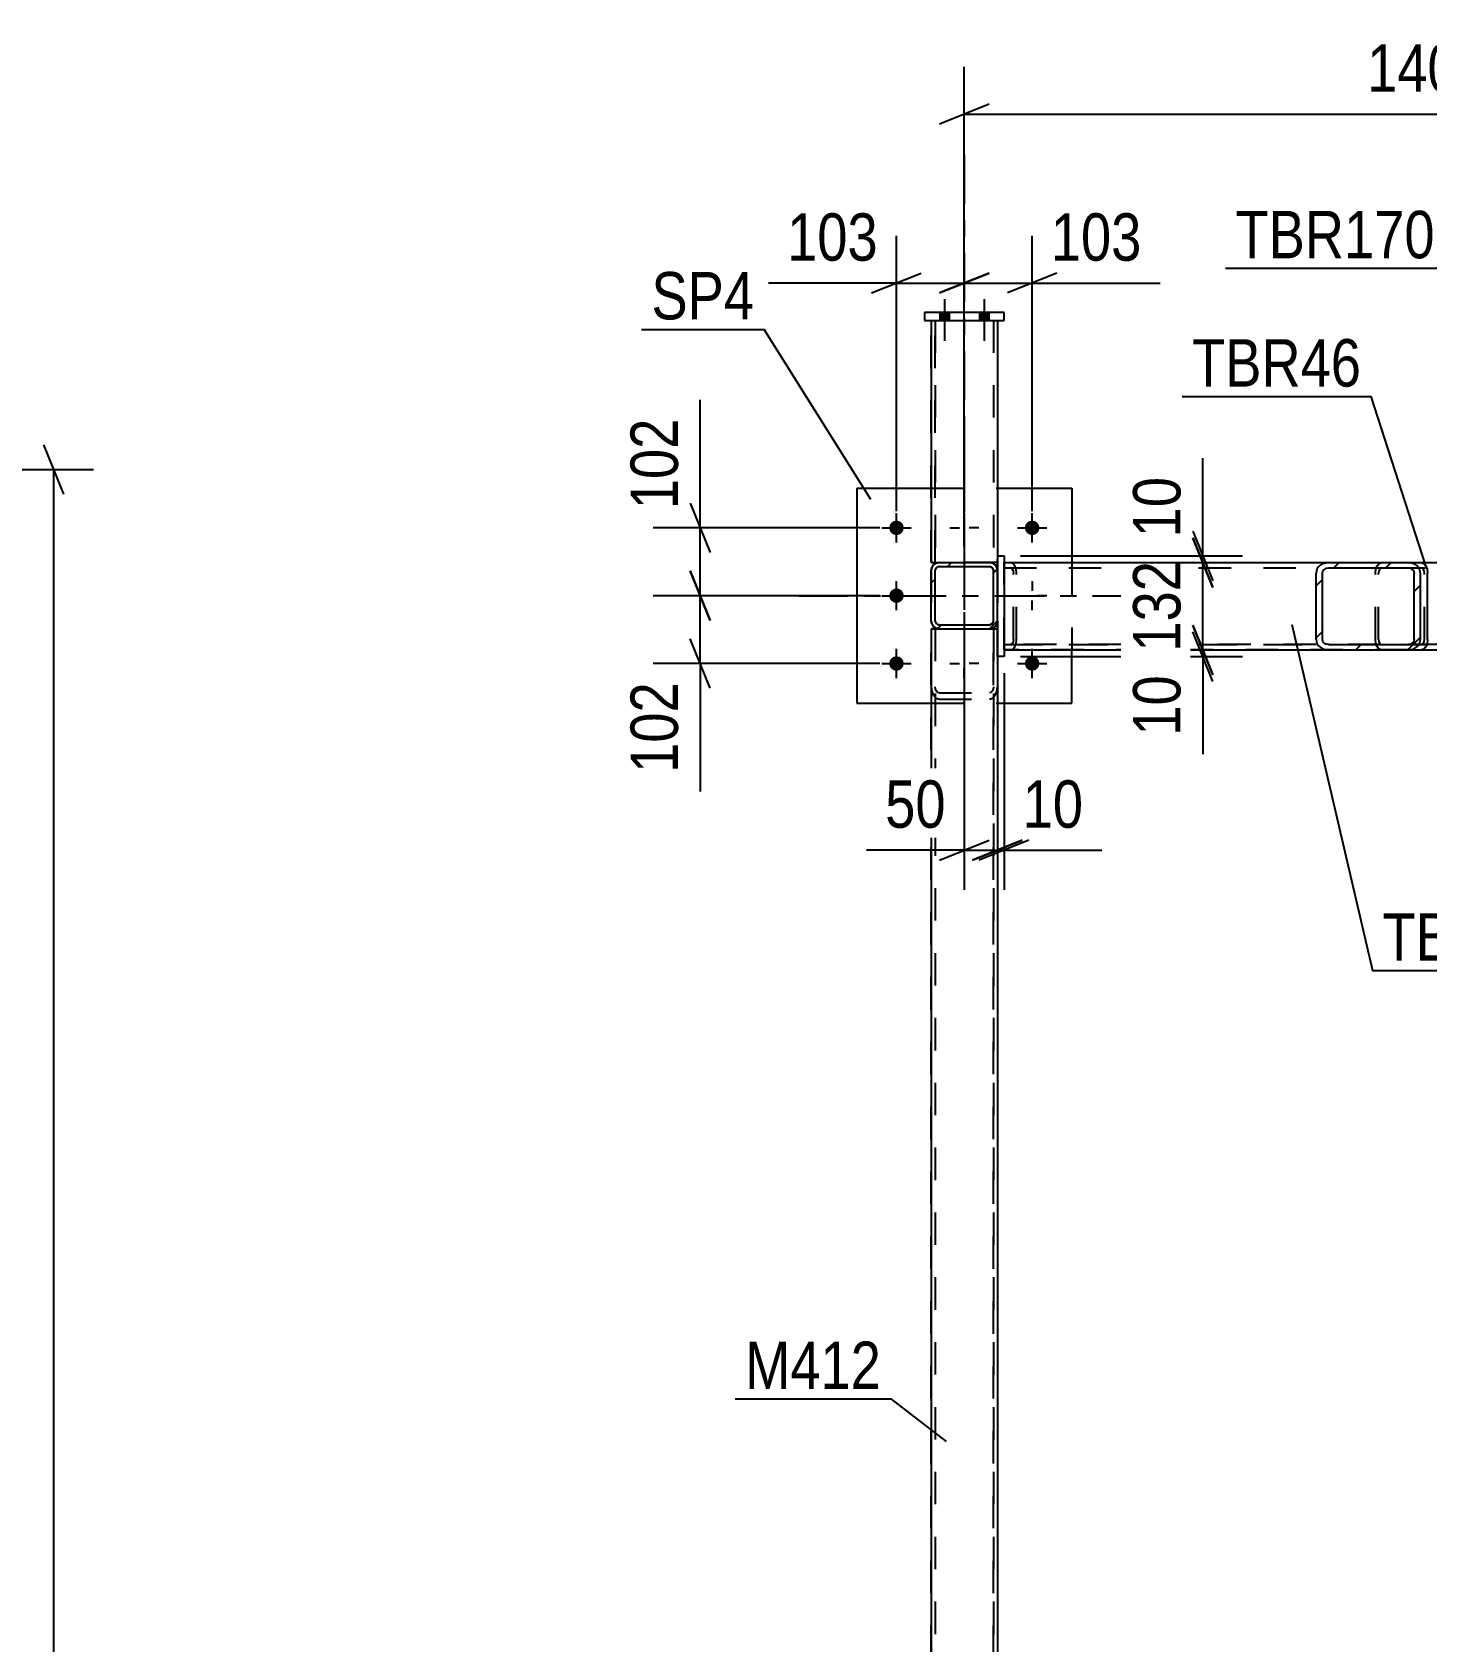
# Model space of a CAD drawing. Header units: millimetres. Extents: x -815 to 374, y -743 to 98.
# Drawn here: x -23.2 to 61.1, y -192.2 to -94.9 of the extents above; entities that cross this region are included whole.
import ezdxf

# ---------------------------------------------------------------- set-up
doc = ezdxf.new("R2010")
doc.units = ezdxf.units.MM
doc.linetypes.add('DXK_LINE_DOT2', pattern=[3.9198, 1.9599, -1.9599])
doc.linetypes.add('DXK_LINE_DOT3', pattern=[5.9187, 2.979, -0.9799, 0.9799, -0.9799])
doc.styles.add('Arial Narrow', font='ARIALN.TTF', dxfattribs={"height": 0.2})

# ---------------------------------------------------------------- blocks, each defined once
blk = doc.blocks.new('Part-232933173-10448 - 10105')
at = {"color": 7, "linetype": 'DXK_LINE_DOT2'}
for p, q in [((31.131, -251.956), (31.131, -130.956)), ((31.131, -130.956), (35.131, -130.956)), ((31.371, -130.956), (31.371, -251.956)), ((34.891, -251.956), (34.891, -130.956)), ((35.131, -130.956), (35.131, -251.956))]:
    blk.add_line(p, q, dxfattribs=at)
blk = doc.blocks.new('Part-232933173-10163 - 10105')
at = {"color": 2, "linetype": 'Continuous'}
for p, q in [((35.131, -126.557), (35.531, -126.557)), ((35.131, -126.959), (35.131, -127.436)), ((35.531, -126.557), (35.531, -126.557)), ((35.531, -126.557), (35.531, -132.637)), ((35.131, -130.476), (35.131, -132.637)), ((35.131, -132.637), (35.131, -132.637)), ((35.531, -132.637), (35.131, -132.637)), ((35.531, -132.637), (35.531, -132.637))]:
    blk.add_line(p, q, dxfattribs=at)
at = {"color": 7, "linetype": 'DXK_LINE_DOT2'}
for p, q in [((35.131, -126.557), (35.531, -126.557)), ((35.131, -126.557), (35.131, -126.959)), ((35.131, -127.436), (35.131, -130.476)), ((35.531, -132.637), (35.131, -132.637))]:
    blk.add_line(p, q, dxfattribs=at)
blk = doc.blocks.new('Part-232933173-10107 - 10105')
at = {"linetype": 'Continuous'}
h = blk.add_hatch(dxfattribs=at)
h.set_pattern_fill('', scale=0.7, style=0, pattern_type=0)
h.set_pattern_definition([(45, (34.6507, -130.9556), (-1.5715, 1.5715), [])])
h.paths.add_polyline_path([(31.611, -130.956), (34.651, -130.956), (34.834, -130.919), (34.99, -130.815), (35.094, -130.659), (35.131, -130.476), (35.131, -127.436), (35.094, -127.252), (34.99, -127.096), (34.834, -126.992), (34.651, -126.956), (31.611, -126.956), (31.427, -126.992), (31.271, -127.096), (31.167, -127.252), (31.131, -127.436), (31.131, -130.476), (31.167, -130.659), (31.271, -130.815), (31.427, -130.919)])
h.paths.add_polyline_path([(31.389, -130.567), (31.371, -130.476), (31.371, -127.436), (31.389, -127.344), (31.441, -127.266), (31.519, -127.214), (31.611, -127.196), (34.651, -127.196), (34.743, -127.214), (34.82, -127.266), (34.872, -127.344), (34.891, -127.436), (34.891, -130.476), (34.872, -130.567), (34.82, -130.645), (34.743, -130.697), (34.651, -130.716), (31.611, -130.716), (31.519, -130.697), (31.441, -130.645)])
at = {"color": 7, "linetype": 'DXK_LINE_DOT3'}
for p, q in [((33.131, -118.956), (33.131, -138.956)), ((23.131, -128.956), (43.131, -128.956))]:
    blk.add_line(p, q, dxfattribs=at)
at = {"color": 7, "linetype": 'DXK_LINE_DOT2'}
for p, q in [((31.131, -127.436), (31.167, -127.252)), ((31.131, -127.436), (31.131, -130.476)), ((31.131, -127.436), (31.131, -127.436)), ((31.389, -127.344), (31.371, -127.436)), ((31.371, -130.476), (31.371, -127.436)), ((31.441, -127.266), (31.389, -127.344)), ((31.427, -126.992), (31.611, -126.956)), ((31.519, -127.214), (31.441, -127.266)), ((31.611, -127.196), (31.519, -127.214)), ((31.611, -126.956), (34.651, -126.956)), ((31.611, -127.196), (34.651, -127.196)), ((34.651, -126.956), (34.834, -126.992)), ((34.743, -127.214), (34.651, -127.196)), ((34.82, -127.266), (34.743, -127.214)), ((34.872, -127.344), (34.82, -127.266)), ((34.891, -127.436), (34.872, -127.344)), ((34.891, -130.476), (34.891, -127.436)), ((35.094, -127.252), (35.131, -127.436)), ((35.131, -130.476), (35.131, -127.436)), ((31.167, -130.659), (31.131, -130.476)), ((31.371, -130.476), (31.389, -130.567)), ((31.389, -130.567), (31.441, -130.645)), ((31.611, -130.956), (31.427, -130.919)), ((31.441, -130.645), (31.519, -130.697)), ((31.519, -130.697), (31.611, -130.716)), ((31.611, -130.716), (34.651, -130.716)), ((31.611, -130.956), (34.651, -130.956)), ((34.651, -130.716), (34.743, -130.697)), ((34.834, -130.919), (34.651, -130.956)), ((34.743, -130.697), (34.82, -130.645)), ((34.82, -130.645), (34.872, -130.567)), ((34.872, -130.567), (34.891, -130.476)), ((35.131, -130.476), (35.094, -130.659))]:
    blk.add_line(p, q, dxfattribs=at)
at = {"color": 2, "linetype": 'Continuous'}
for p, q in [((31.167, -127.252), (31.131, -127.436)), ((31.131, -127.436), (31.131, -127.436)), ((31.131, -130.476), (31.131, -127.436)), ((31.371, -127.436), (31.389, -127.344)), ((31.371, -127.436), (31.371, -127.436)), ((31.371, -130.476), (31.371, -127.436)), ((31.389, -127.344), (31.441, -127.266)), ((31.611, -126.956), (31.427, -126.992)), ((31.441, -127.266), (31.519, -127.214)), ((31.519, -127.214), (31.611, -127.196)), ((31.611, -126.956), (31.611, -126.956)), ((31.611, -126.956), (34.651, -126.956)), ((31.611, -127.196), (31.611, -127.196)), ((31.611, -127.196), (34.651, -127.196)), ((34.651, -126.956), (34.651, -126.956)), ((34.834, -126.992), (34.651, -126.956)), ((34.651, -127.196), (34.651, -127.196)), ((34.651, -127.196), (34.743, -127.214)), ((34.743, -127.214), (34.82, -127.266)), ((34.82, -127.266), (34.872, -127.344)), ((34.872, -127.344), (34.891, -127.436)), ((34.891, -127.436), (34.891, -127.436)), ((34.891, -130.476), (34.891, -127.436)), ((35.131, -127.436), (35.094, -127.252)), ((35.131, -127.436), (35.131, -127.436)), ((35.131, -130.476), (35.131, -127.436)), ((31.131, -130.476), (31.131, -130.476)), ((31.131, -130.476), (31.167, -130.659)), ((31.371, -130.476), (31.371, -130.476)), ((31.389, -130.567), (31.371, -130.476)), ((31.441, -130.645), (31.389, -130.567)), ((31.427, -130.919), (31.611, -130.956)), ((31.519, -130.697), (31.441, -130.645)), ((31.611, -130.716), (31.519, -130.697)), ((31.611, -130.716), (31.611, -130.716)), ((31.611, -130.716), (34.651, -130.716)), ((31.611, -130.956), (31.611, -130.956)), ((31.611, -130.956), (34.651, -130.956)), ((34.743, -130.697), (34.651, -130.716)), ((34.651, -130.716), (34.651, -130.716)), ((34.651, -130.956), (34.834, -130.919)), ((34.651, -130.956), (34.651, -130.956)), ((34.82, -130.645), (34.743, -130.697)), ((34.872, -130.567), (34.82, -130.645)), ((34.891, -130.476), (34.872, -130.567)), ((34.891, -130.476), (34.891, -130.476)), ((35.094, -130.659), (35.131, -130.476)), ((35.131, -130.476), (35.131, -130.476))]:
    blk.add_line(p, q, dxfattribs=at)
at = {"color": 7, "linetype": 'DXK_LINE_DOT2'}
for centre, start, end in [((31.611, -127.436), 112.5, 157.5), ((34.651, -127.436), 22.5, 67.5), ((31.611, -130.476), 202.5, 247.5), ((34.651, -130.476), 292.5, 337.5)]:
    blk.add_arc(centre, 0.48, start, end, dxfattribs=at)
at = {"color": 2, "linetype": 'Continuous'}
for centre, start, end in [((31.611, -127.436), 112.5, 157.5), ((34.651, -127.436), 22.5, 67.5), ((31.611, -130.476), 202.5, 247.5), ((34.651, -130.476), 292.5, 337.5)]:
    blk.add_arc(centre, 0.48, start, end, dxfattribs=at)
blk = doc.blocks.new('Part-232933173-10164 - 10105')
at = {"color": 7, "linetype": 'DXK_LINE_DOT2'}
for p, q in [((35.131, -126.557), (35.531, -126.557)), ((35.131, -132.637), (35.131, -126.557)), ((35.131, -126.557), (35.531, -126.557)), ((35.531, -126.557), (35.531, -132.637)), ((35.531, -132.637), (35.131, -132.637)), ((35.531, -132.637), (35.131, -132.637))]:
    blk.add_line(p, q, dxfattribs=at)
blk = doc.blocks.new('Bolt-232933173-10185 - 10105')
at = {"linetype": 'Continuous'}
for points in [[(29.031, -124.416, -1), (29.031, -125.296, -1)], [(37.231, -124.416, -1), (37.231, -125.296, -1)], [(29.031, -128.516, -1), (29.031, -129.396, -1)], [(29.031, -132.616, -1), (29.031, -133.496, -1)], [(37.231, -132.616, -1), (37.231, -133.496, -1)]]:
    blk.add_hatch(color=1, dxfattribs=at).paths.add_polyline_path(points)
at = {"color": 1, "linetype": 'Continuous'}
for p, q in [((29.031, -125.736), (29.031, -123.976)), ((33.131, -123.976), (33.131, -124.562)), ((37.231, -125.736), (37.231, -123.976)), ((28.151, -124.856), (29.911, -124.856)), ((32.251, -124.856), (32.837, -124.856)), ((33.131, -125.736), (33.131, -125.149)), ((34.011, -124.856), (33.425, -124.856)), ((36.351, -124.856), (38.111, -124.856)), ((29.031, -129.836), (29.031, -128.076)), ((37.231, -128.076), (37.231, -128.662)), ((28.151, -128.956), (29.911, -128.956)), ((36.351, -128.956), (36.937, -128.956)), ((37.231, -129.836), (37.231, -129.249)), ((38.111, -128.956), (37.525, -128.956)), ((29.031, -133.936), (29.031, -132.176)), ((33.131, -132.176), (33.131, -132.762)), ((37.231, -133.936), (37.231, -132.176)), ((28.151, -133.056), (29.911, -133.056)), ((32.251, -133.056), (32.837, -133.056)), ((34.011, -133.056), (33.425, -133.056)), ((36.351, -133.056), (38.111, -133.056)), ((33.131, -133.936), (33.131, -133.349))]:
    blk.add_line(p, q, dxfattribs=at)
blk = doc.blocks.new('Part-232933173-10442 - 10105')
at = {"color": 7, "linetype": 'DXK_LINE_DOT2'}
for p, q in [((31.131, -130.956), (35.131, -130.956)), ((31.131, -130.956), (31.131, -236.375)), ((31.371, -130.956), (31.371, -251.956)), ((34.891, -130.956), (34.891, -251.956)), ((35.131, -130.956), (35.131, -236.375)), ((31.131, -134.462), (31.167, -134.746)), ((31.167, -134.746), (31.271, -134.988)), ((31.271, -134.988), (31.427, -135.149)), ((31.389, -134.604), (31.371, -134.462)), ((31.441, -134.725), (31.389, -134.604)), ((31.427, -135.149), (31.611, -135.206)), ((31.519, -134.805), (31.441, -134.725)), ((31.611, -134.834), (31.519, -134.805)), ((31.611, -134.834), (34.651, -134.834)), ((31.611, -135.206), (34.651, -135.206)), ((34.743, -134.805), (34.651, -134.834)), ((34.651, -135.206), (34.834, -135.149)), ((34.82, -134.725), (34.743, -134.805)), ((34.872, -134.604), (34.82, -134.725)), ((34.834, -135.149), (34.99, -134.988)), ((34.891, -134.462), (34.872, -134.604)), ((34.99, -134.988), (35.094, -134.746)), ((35.094, -134.746), (35.131, -134.462))]:
    blk.add_line(p, q, dxfattribs=at)
blk = doc.blocks.new('Part-232933173-46962 - 10105')
at = {"color": 7, "linetype": 'DXK_LINE_DOT3'}
blk.add_line((33.131, -102.316), (33.131, -136.959), dxfattribs=at)
at = {"color": 7, "linetype": 'DXK_LINE_DOT2'}
for p, q in [((31.131, -112.316), (35.131, -112.316)), ((31.131, -126.959), (31.131, -112.316)), ((31.371, -126.959), (31.371, -112.316)), ((34.891, -112.316), (34.891, -126.959)), ((35.131, -112.316), (35.131, -126.959)), ((35.131, -126.959), (31.131, -126.959))]:
    blk.add_line(p, q, dxfattribs=at)
blk = doc.blocks.new('Part-232933173-10430 - 10105')
at = {"color": 2, "linetype": 'Continuous'}
for p, q in [((26.631, -122.456), (26.631, -135.456)), ((26.631, -122.456), (31.131, -122.456)), ((35.131, -122.456), (39.631, -122.456)), ((39.631, -122.456), (39.631, -126.956)), ((39.631, -135.456), (39.631, -132.236)), ((26.631, -135.456), (31.131, -135.456)), ((35.131, -135.456), (39.631, -135.456))]:
    blk.add_line(p, q, dxfattribs=at)
at = {"color": 7, "linetype": 'DXK_LINE_DOT2'}
for p, q in [((31.131, -122.456), (35.131, -122.456)), ((39.631, -126.956), (39.631, -132.236)), ((31.131, -135.456), (35.131, -135.456))]:
    blk.add_line(p, q, dxfattribs=at)
blk = doc.blocks.new('Part-232933173-10453 - 10105')
at = {"color": 2, "linetype": 'Continuous'}
for p, q in [((31.131, -130.956), (31.131, -227.487)), ((31.131, -130.956), (31.167, -130.956)), ((31.611, -130.956), (31.167, -130.956)), ((34.651, -130.956), (35.131, -130.956)), ((35.131, -132.637), (35.131, -227.487))]:
    blk.add_line(p, q, dxfattribs=at)
at = {"color": 7, "linetype": 'DXK_LINE_DOT2'}
for p, q in [((31.371, -130.956), (31.371, -236.375)), ((31.371, -130.956), (31.389, -130.956)), ((31.611, -130.956), (34.651, -130.956)), ((34.891, -130.956), (34.891, -236.375)), ((35.131, -130.956), (35.131, -132.637))]:
    blk.add_line(p, q, dxfattribs=at)
blk = doc.blocks.new('Part-232933173-10499 - 10105')
at = {"color": 7, "linetype": 'DXK_LINE_DOT2'}
for p, q in [((35.531, -126.956), (59.938, -126.956)), ((35.531, -126.956), (35.531, -126.956)), ((35.531, -126.956), (35.531, -132.236)), ((35.531, -126.956), (58.353, -126.956)), ((35.531, -127.276), (58.353, -127.276)), ((35.531, -127.276), (59.938, -127.276)), ((36.054, -127.005), (35.907, -126.956)), ((35.907, -127.276), (35.98, -127.3)), ((35.98, -127.3), (36.042, -127.37)), ((36.042, -127.37), (36.084, -127.474)), ((36.178, -127.144), (36.054, -127.005)), ((36.261, -127.351), (36.178, -127.144)), ((36.29, -127.596), (36.261, -127.351)), ((57.97, -127.596), (57.999, -127.351)), ((57.999, -127.351), (58.082, -127.144)), ((58.082, -127.144), (58.206, -127.005)), ((58.218, -127.37), (58.176, -127.474)), ((58.206, -127.005), (58.353, -126.956)), ((58.28, -127.301), (58.218, -127.37)), ((58.353, -127.276), (58.28, -127.301)), ((58.353, -126.956), (60.747, -126.956)), ((58.353, -127.276), (60.747, -127.276)), ((60.82, -127.301), (60.747, -127.276)), ((60.882, -127.37), (60.82, -127.301)), ((60.924, -127.474), (60.882, -127.37)), ((36.084, -127.474), (36.099, -127.596)), ((36.099, -131.596), (36.099, -127.596)), ((36.29, -131.596), (36.29, -127.596)), ((57.97, -131.596), (57.97, -127.596)), ((58.176, -127.474), (58.161, -127.596)), ((58.161, -131.596), (58.161, -127.596)), ((60.938, -127.596), (60.924, -127.474)), ((60.938, -131.596), (60.938, -127.596)), ((35.531, -131.916), (58.353, -131.916)), ((35.531, -131.916), (35.907, -131.916)), ((35.531, -132.236), (58.353, -132.236)), ((35.531, -132.236), (59.939, -132.236)), ((35.98, -131.892), (35.907, -131.916)), ((35.907, -131.916), (60.586, -131.916)), ((35.907, -132.236), (36.054, -132.187)), ((36.042, -131.822), (35.98, -131.892)), ((36.084, -131.719), (36.042, -131.822)), ((36.054, -132.187), (36.178, -132.049)), ((36.099, -131.596), (36.084, -131.719)), ((36.178, -132.049), (36.261, -131.841)), ((36.261, -131.841), (36.29, -131.596)), ((57.999, -131.841), (57.97, -131.596)), ((58.082, -132.049), (57.999, -131.841)), ((58.206, -132.187), (58.082, -132.049)), ((58.161, -131.596), (58.176, -131.719)), ((58.176, -131.719), (58.218, -131.822)), ((58.353, -132.236), (58.206, -132.187)), ((58.218, -131.822), (58.28, -131.892)), ((58.28, -131.892), (58.353, -131.916)), ((58.353, -131.916), (60.747, -131.916)), ((58.353, -132.236), (60.747, -132.236)), ((60.747, -131.916), (60.82, -131.892)), ((60.82, -131.892), (60.882, -131.822)), ((60.882, -131.822), (60.924, -131.719)), ((60.924, -131.719), (60.938, -131.596))]:
    blk.add_line(p, q, dxfattribs=at)
at = {"color": 2, "linetype": 'Continuous'}
for p, q in [((59.938, -126.956), (60.747, -126.956)), ((60.747, -126.956), (60.893, -127.005)), ((60.893, -127.005), (61.018, -127.144)), ((61.018, -127.144), (61.101, -127.351)), ((61.101, -127.351), (61.13, -127.596)), ((61.13, -131.596), (61.13, -127.596)), ((59.939, -132.236), (60.747, -132.236)), ((60.893, -132.187), (60.747, -132.236)), ((61.018, -132.049), (60.893, -132.187)), ((61.101, -131.841), (61.018, -132.049)), ((61.13, -131.596), (61.101, -131.841))]:
    blk.add_line(p, q, dxfattribs=at)
blk = doc.blocks.new('Part-232933173-10504 - 10105')
at = {"color": 7, "linetype": 'DXK_LINE_DOT2'}
for p, q in [((35.531, -126.956), (60.747, -126.956)), ((35.531, -126.956), (35.531, -132.236)), ((35.531, -126.956), (85.73, -126.956)), ((35.531, -127.276), (85.73, -127.276)), ((35.531, -127.276), (85.73, -127.276)), ((62.322, -126.956), (85.73, -126.956)), ((85.73, -126.956), (85.73, -132.236)), ((35.531, -131.916), (85.73, -131.916)), ((85.73, -131.916), (35.531, -131.916)), ((35.531, -132.236), (60.747, -132.236)), ((35.531, -132.236), (85.73, -132.236)), ((62.321, -132.236), (85.73, -132.236))]:
    blk.add_line(p, q, dxfattribs=at)
at = {"color": 2, "linetype": 'Continuous'}
for p, q in [((60.747, -126.956), (62.322, -126.956)), ((60.747, -132.236), (62.321, -132.236))]:
    blk.add_line(p, q, dxfattribs=at)
blk = doc.blocks.new('Part-232933173-10506 - 10105')
at = {"linetype": 'Continuous'}
h = blk.add_hatch(dxfattribs=at)
h.set_pattern_fill('', scale=0.7, style=0, pattern_type=0)
h.set_pattern_definition([(45, (59.9383, -132.2362), (-1.57154, 1.57154), [])])
h.paths.add_polyline_path([(55.151, -132.236), (59.938, -132.236), (60.231, -132.187), (60.48, -132.049), (60.646, -131.841), (60.704, -131.596), (60.704, -127.596), (60.646, -127.351), (60.48, -127.144), (60.231, -127.005), (59.938, -126.956), (55.151, -126.956), (54.857, -127.005), (54.609, -127.144), (54.443, -127.351), (54.385, -127.596), (54.385, -131.596), (54.443, -131.841), (54.609, -132.049), (54.857, -132.187)])
h.paths.add_polyline_path([(54.797, -131.719), (54.768, -131.596), (54.768, -127.596), (54.797, -127.474), (54.88, -127.37), (55.004, -127.301), (55.151, -127.276), (59.938, -127.276), (60.085, -127.301), (60.209, -127.37), (60.292, -127.474), (60.321, -127.596), (60.321, -131.596), (60.292, -131.719), (60.209, -131.822), (60.085, -131.892), (59.938, -131.916), (55.151, -131.916), (55.004, -131.892), (54.88, -131.822)])
at = {"color": 2, "linetype": 'Continuous'}
for p, q in [((35.531, -126.956), (55.151, -126.956)), ((54.443, -127.351), (54.385, -127.596)), ((55.151, -126.956), (54.857, -127.005)), ((55.004, -127.301), (55.151, -127.276)), ((55.151, -126.956), (59.938, -126.956)), ((55.151, -127.276), (59.938, -127.276)), ((60.231, -127.005), (59.938, -126.956)), ((59.938, -127.276), (60.085, -127.301)), ((60.704, -127.596), (60.646, -127.351)), ((54.385, -131.596), (54.385, -127.596)), ((54.768, -127.596), (54.797, -127.474)), ((54.768, -131.596), (54.768, -127.596)), ((60.292, -127.474), (60.321, -127.596)), ((60.321, -131.596), (60.321, -127.596)), ((60.704, -131.596), (60.704, -127.596)), ((35.531, -132.236), (55.151, -132.236)), ((54.385, -131.596), (54.443, -131.841)), ((54.797, -131.719), (54.768, -131.596)), ((54.857, -132.187), (55.151, -132.236)), ((55.151, -131.916), (55.004, -131.892)), ((55.151, -131.916), (59.938, -131.916)), ((55.151, -132.236), (59.938, -132.236)), ((60.085, -131.892), (59.938, -131.916)), ((59.938, -132.236), (60.231, -132.187)), ((60.321, -131.596), (60.292, -131.719)), ((60.646, -131.841), (60.704, -131.596))]:
    blk.add_line(p, q, dxfattribs=at)
at = {"color": 7, "linetype": 'DXK_LINE_DOT2'}
for p, q in [((35.531, -126.956), (59.938, -126.956)), ((35.531, -132.236), (35.531, -126.956)), ((35.531, -127.276), (55.151, -127.276)), ((35.531, -127.276), (59.938, -127.276)), ((35.531, -131.916), (59.938, -131.916)), ((35.531, -131.916), (55.151, -131.916)), ((59.938, -132.236), (35.531, -132.236))]:
    blk.add_line(p, q, dxfattribs=at)
at = {"color": 2, "linetype": 'Continuous'}
for centre, radius, start, end in [((55.075, -127.687), 0.716, 107.70121, 152.05372), ((55.113, -127.641), 0.358, 107.70121, 152.05372), ((59.976, -127.641), 0.358, 27.94628, 72.29884), ((60.014, -127.687), 0.716, 27.94628, 72.29884), ((55.075, -131.506), 0.716, 207.94628, 252.29884), ((55.113, -131.551), 0.358, 207.94628, 252.29884), ((59.976, -131.551), 0.358, 287.70121, 332.05372), ((60.014, -131.506), 0.716, 287.70121, 332.05372)]:
    blk.add_arc(centre, radius, start, end, dxfattribs=at)
blk = doc.blocks.new('Part-232933173-46948 - 10105')
at = {"color": 7, "linetype": 'DXK_LINE_DOT3'}
blk.add_line((33.131, -102.316), (33.131, -136.959), dxfattribs=at)
at = {"color": 2, "linetype": 'Continuous'}
for p, q in [((31.131, -112.316), (31.131, -126.959)), ((35.131, -112.316), (35.131, -126.959)), ((31.131, -126.959), (31.596, -126.959)), ((35.094, -126.959), (34.666, -126.959)), ((35.094, -126.959), (35.131, -126.959))]:
    blk.add_line(p, q, dxfattribs=at)
at = {"color": 7, "linetype": 'DXK_LINE_DOT2'}
for p, q in [((31.131, -112.316), (35.131, -112.316)), ((31.371, -112.316), (31.371, -126.959)), ((34.891, -112.316), (34.891, -126.959)), ((31.596, -126.959), (34.666, -126.959)), ((34.651, -126.959), (34.666, -126.959)), ((35.131, -126.959), (35.094, -126.959))]:
    blk.add_line(p, q, dxfattribs=at)
blk = doc.blocks.new('Part-232933173-46949 - 10105')
at = {"color": 2, "linetype": 'Continuous'}
for p, q in [((35.531, -111.836), (30.731, -111.836)), ((30.731, -111.836), (30.731, -112.316)), ((35.531, -112.316), (35.531, -111.836)), ((30.731, -112.316), (35.531, -112.316))]:
    blk.add_line(p, q, dxfattribs=at)
blk = doc.blocks.new('Part-232933173-46951 - 10105')
at = {"color": 7, "linetype": 'DXK_LINE_DOT3'}
blk.add_line((33.131, -102.316), (33.131, -136.959), dxfattribs=at)
at = {"color": 7, "linetype": 'DXK_LINE_DOT2'}
for p, q in [((31.131, -112.316), (35.131, -112.316)), ((31.131, -126.959), (31.131, -112.316)), ((31.371, -126.959), (31.371, -112.316)), ((34.891, -112.316), (34.891, -126.959)), ((35.131, -112.316), (35.131, -126.959)), ((35.131, -126.959), (31.131, -126.959))]:
    blk.add_line(p, q, dxfattribs=at)
blk = doc.blocks.new('Part-232933173-46952 - 10105')
at = {"color": 7, "linetype": 'DXK_LINE_DOT2'}
for p, q in [((35.531, -111.836), (30.731, -111.836)), ((30.731, -111.836), (30.731, -112.316)), ((35.531, -112.316), (35.531, -111.836)), ((30.731, -112.316), (35.531, -112.316))]:
    blk.add_line(p, q, dxfattribs=at)
blk = doc.blocks.new('Part-232933173-46954 - 10105')
at = {"color": 7, "linetype": 'DXK_LINE_DOT3'}
blk.add_line((33.131, -102.316), (33.131, -136.959), dxfattribs=at)
at = {"color": 7, "linetype": 'DXK_LINE_DOT2'}
for p, q in [((31.131, -112.316), (35.131, -112.316)), ((31.131, -126.959), (31.131, -112.316)), ((31.371, -126.959), (31.371, -112.316)), ((34.891, -112.316), (34.891, -126.959)), ((35.131, -112.316), (35.131, -126.959)), ((35.131, -126.959), (31.131, -126.959))]:
    blk.add_line(p, q, dxfattribs=at)
blk = doc.blocks.new('Part-232933173-46955 - 10105')
at = {"color": 7, "linetype": 'DXK_LINE_DOT2'}
for p, q in [((35.531, -111.836), (30.731, -111.836)), ((30.731, -111.836), (30.731, -112.316)), ((35.531, -112.316), (35.531, -111.836)), ((30.731, -112.316), (35.531, -112.316))]:
    blk.add_line(p, q, dxfattribs=at)
blk = doc.blocks.new('Part-232933173-46958 - 10105')
at = {"color": 7, "linetype": 'DXK_LINE_DOT3'}
blk.add_line((33.131, -102.316), (33.131, -136.959), dxfattribs=at)
at = {"color": 7, "linetype": 'DXK_LINE_DOT2'}
for p, q in [((31.131, -112.316), (35.131, -112.316)), ((31.131, -126.959), (31.131, -112.316)), ((31.371, -126.959), (31.371, -112.316)), ((34.891, -112.316), (34.891, -126.959)), ((35.131, -112.316), (35.131, -126.959)), ((35.131, -126.959), (31.131, -126.959))]:
    blk.add_line(p, q, dxfattribs=at)
blk = doc.blocks.new('Part-232933173-46959 - 10105')
at = {"color": 7, "linetype": 'DXK_LINE_DOT2'}
for p, q in [((35.531, -111.836), (30.731, -111.836)), ((30.731, -111.836), (30.731, -112.316)), ((35.531, -112.316), (35.531, -111.836)), ((30.731, -112.316), (35.531, -112.316))]:
    blk.add_line(p, q, dxfattribs=at)
blk = doc.blocks.new('Part-232933173-46963 - 10105')
at = {"color": 7, "linetype": 'DXK_LINE_DOT2'}
for p, q in [((35.531, -111.836), (30.731, -111.836)), ((30.731, -111.836), (30.731, -112.316)), ((35.531, -112.316), (35.531, -111.836)), ((30.731, -112.316), (35.531, -112.316))]:
    blk.add_line(p, q, dxfattribs=at)
blk = doc.blocks.new('Bolt-232933173-47018 - 10105')
at = {"linetype": 'Continuous'}
for points in [[(31.651, -112.316), (32.211, -112.316), (32.211, -111.836), (31.651, -111.836)], [(31.651, -112.316), (32.211, -112.316), (32.211, -111.836), (31.651, -111.836)], [(34.051, -112.316), (34.611, -112.316), (34.611, -111.836), (34.051, -111.836)], [(34.051, -112.316), (34.611, -112.316), (34.611, -111.836), (34.051, -111.836)]]:
    blk.add_hatch(color=1, dxfattribs=at).paths.add_polyline_path(points)
at = {"color": 1, "linetype": 'Continuous'}
for p, q in [((31.651, -111.836), (31.651, -112.316)), ((31.651, -111.836), (31.651, -112.316)), ((31.931, -111.036), (31.931, -113.556)), ((31.931, -111.036), (31.931, -113.556)), ((32.211, -111.836), (32.211, -112.316)), ((32.211, -111.836), (32.211, -112.316)), ((34.051, -111.836), (34.051, -112.316)), ((34.051, -111.836), (34.051, -112.316)), ((34.331, -111.036), (34.331, -113.556)), ((34.331, -111.036), (34.331, -113.556)), ((34.611, -111.836), (34.611, -112.316)), ((34.611, -111.836), (34.611, -112.316))]:
    blk.add_line(p, q, dxfattribs=at)
blk = doc.blocks.new('Bolt-232933173-47019 - 10105')
at = {"linetype": 'Continuous'}
for points in [[(31.651, -112.316), (32.211, -112.316), (32.211, -111.836), (31.651, -111.836)], [(31.651, -112.316), (32.211, -112.316), (32.211, -111.836), (31.651, -111.836)], [(34.051, -112.316), (34.611, -112.316), (34.611, -111.836), (34.051, -111.836)], [(34.051, -112.316), (34.611, -112.316), (34.611, -111.836), (34.051, -111.836)]]:
    blk.add_hatch(color=1, dxfattribs=at).paths.add_polyline_path(points)
at = {"color": 1, "linetype": 'Continuous'}
for p, q in [((31.651, -111.836), (31.651, -112.316)), ((31.651, -111.836), (31.651, -112.316)), ((31.931, -111.036), (31.931, -113.556)), ((31.931, -111.036), (31.931, -113.556)), ((32.211, -111.836), (32.211, -112.316)), ((32.211, -111.836), (32.211, -112.316)), ((34.051, -111.836), (34.051, -112.316)), ((34.051, -111.836), (34.051, -112.316)), ((34.331, -111.036), (34.331, -113.556)), ((34.331, -111.036), (34.331, -113.556)), ((34.611, -111.836), (34.611, -112.316)), ((34.611, -111.836), (34.611, -112.316))]:
    blk.add_line(p, q, dxfattribs=at)
blk = doc.blocks.new('Bolt-232933173-47020 - 10105')
at = {"linetype": 'Continuous'}
for points in [[(31.651, -112.316), (32.211, -112.316), (32.211, -111.836), (31.651, -111.836)], [(31.651, -112.316), (32.211, -112.316), (32.211, -111.836), (31.651, -111.836)], [(34.051, -112.316), (34.611, -112.316), (34.611, -111.836), (34.051, -111.836)], [(34.051, -112.316), (34.611, -112.316), (34.611, -111.836), (34.051, -111.836)]]:
    blk.add_hatch(color=1, dxfattribs=at).paths.add_polyline_path(points)
at = {"color": 1, "linetype": 'Continuous'}
for p, q in [((31.651, -111.836), (31.651, -112.316)), ((31.651, -111.836), (31.651, -112.316)), ((31.931, -111.036), (31.931, -113.556)), ((31.931, -111.036), (31.931, -113.556)), ((32.211, -111.836), (32.211, -112.316)), ((32.211, -111.836), (32.211, -112.316)), ((34.051, -111.836), (34.051, -112.316)), ((34.051, -111.836), (34.051, -112.316)), ((34.331, -111.036), (34.331, -113.556)), ((34.331, -111.036), (34.331, -113.556)), ((34.611, -111.836), (34.611, -112.316)), ((34.611, -111.836), (34.611, -112.316))]:
    blk.add_line(p, q, dxfattribs=at)
blk = doc.blocks.new('Bolt-232933173-47022 - 10105')
at = {"linetype": 'Continuous'}
for points in [[(31.651, -112.316), (32.211, -112.316), (32.211, -111.836), (31.651, -111.836)], [(31.651, -112.316), (32.211, -112.316), (32.211, -111.836), (31.651, -111.836)], [(34.051, -112.316), (34.611, -112.316), (34.611, -111.836), (34.051, -111.836)], [(34.051, -112.316), (34.611, -112.316), (34.611, -111.836), (34.051, -111.836)]]:
    blk.add_hatch(color=1, dxfattribs=at).paths.add_polyline_path(points)
at = {"color": 1, "linetype": 'Continuous'}
for p, q in [((31.651, -111.836), (31.651, -112.316)), ((31.651, -111.836), (31.651, -112.316)), ((31.931, -111.036), (31.931, -113.556)), ((31.931, -111.036), (31.931, -113.556)), ((32.211, -111.836), (32.211, -112.316)), ((32.211, -111.836), (32.211, -112.316)), ((34.051, -111.836), (34.051, -112.316)), ((34.051, -111.836), (34.051, -112.316)), ((34.331, -111.036), (34.331, -113.556)), ((34.331, -111.036), (34.331, -113.556)), ((34.611, -111.836), (34.611, -112.316)), ((34.611, -111.836), (34.611, -112.316))]:
    blk.add_line(p, q, dxfattribs=at)
blk = doc.blocks.new('Bolt-232933173-47024 - 10105')
at = {"linetype": 'Continuous'}
for points in [[(31.651, -112.316), (32.211, -112.316), (32.211, -111.836), (31.651, -111.836)], [(31.651, -112.316), (32.211, -112.316), (32.211, -111.836), (31.651, -111.836)], [(34.051, -112.316), (34.611, -112.316), (34.611, -111.836), (34.051, -111.836)], [(34.051, -112.316), (34.611, -112.316), (34.611, -111.836), (34.051, -111.836)]]:
    blk.add_hatch(color=1, dxfattribs=at).paths.add_polyline_path(points)
at = {"color": 1, "linetype": 'Continuous'}
for p, q in [((31.651, -111.836), (31.651, -112.316)), ((31.651, -111.836), (31.651, -112.316)), ((31.931, -111.036), (31.931, -113.556)), ((31.931, -111.036), (31.931, -113.556)), ((32.211, -111.836), (32.211, -112.316)), ((32.211, -111.836), (32.211, -112.316)), ((34.051, -111.836), (34.051, -112.316)), ((34.051, -111.836), (34.051, -112.316)), ((34.331, -111.036), (34.331, -113.556)), ((34.331, -111.036), (34.331, -113.556)), ((34.611, -111.836), (34.611, -112.316)), ((34.611, -111.836), (34.611, -112.316))]:
    blk.add_line(p, q, dxfattribs=at)
blk = doc.blocks.new('StraightDimension-232933173-57613 - 7159')
at = {"color": 7, "linetype": 'Continuous'}
for p, q in [((-21.293, -122.831), (-22.493, -119.831)), ((-85.339, -121.331), (-19.493, -121.331)), ((-21.893, -272.532), (-21.893, -121.331))]:
    blk.add_line(p, q, dxfattribs=at)
blk = doc.blocks.new('StraightDimension-232933173-10556 - 10105')
at = {"color": 7, "linetype": 'Continuous'}
for p, q in [((33.131, -125.956), (33.131, -97)), ((89.13, -125.956), (89.13, -97)), ((34.631, -99.25), (31.631, -100.45)), ((33.131, -99.85), (89.13, -99.85)), ((87.63, -100.45), (90.63, -99.25))]:
    blk.add_line(p, q, dxfattribs=at)
at = {"color": 0}
blk.add_wipeout([(65.386, -99.1), (65.386, -94.9), (56.874, -94.9), (56.874, -99.1)], dxfattribs=at)
at = {"color": 3, "style": 'Arial Narrow'}
blk.add_text('1400', height=2.8633, dxfattribs=at).set_placement((57.474, -98.5))
blk = doc.blocks.new('StraightDimension-232933173-10641 - 10105')
at = {"color": 7, "linetype": 'Continuous'}
for p, q in [((46.944, -130.736), (48.144, -133.736)), ((48.144, -134.137), (46.944, -131.137)), ((36.531, -132.236), (49.944, -132.236)), ((47.544, -132.637), (47.544, -132.236)), ((36.531, -132.637), (49.944, -132.637)), ((47.544, -132.637), (47.544, -138.543)), ((47.544, -132.637), (47.544, -138.543))]:
    blk.add_line(p, q, dxfattribs=at)
at = {"color": 0}
blk.add_wipeout([(46.794, -133.162), (42.594, -133.162), (42.594, -138.018), (46.794, -138.018)], dxfattribs=at)
at = {"color": 3, "style": 'Arial Narrow'}
blk.add_text('10', height=2.8633, rotation=90.00021, dxfattribs=at).set_placement((46.194, -137.418))
blk = doc.blocks.new('StraightDimension-232933173-10656 - 10105')
at = {"color": 7, "linetype": 'Continuous'}
for p, q in [((46.944, -125.457), (48.144, -128.457)), ((36.531, -126.957), (49.944, -126.957)), ((47.544, -132.236), (47.544, -126.957)), ((48.144, -133.736), (46.944, -130.736)), ((36.531, -132.236), (49.944, -132.236))]:
    blk.add_line(p, q, dxfattribs=at)
at = {"color": 0}
blk.add_wipeout([(46.794, -126.254), (42.594, -126.254), (42.594, -132.939), (46.794, -132.939)], dxfattribs=at)
at = {"color": 3, "style": 'Arial Narrow'}
blk.add_text('132', height=2.8633, rotation=90.00021, dxfattribs=at).set_placement((46.194, -132.339))
blk = doc.blocks.new('StraightDimension-232933173-10675 - 10105')
at = {"color": 7, "linetype": 'Continuous'}
for p, q in [((47.544, -126.557), (47.544, -120.651)), ((47.544, -126.557), (47.544, -120.651)), ((46.944, -125.057), (48.144, -128.057)), ((48.144, -128.457), (46.944, -125.457)), ((36.531, -126.557), (49.944, -126.557)), ((36.531, -126.957), (49.944, -126.957)), ((47.544, -126.957), (47.544, -126.557))]:
    blk.add_line(p, q, dxfattribs=at)
at = {"color": 0}
blk.add_wipeout([(46.794, -121.176), (42.594, -121.176), (42.594, -126.032), (46.794, -126.032)], dxfattribs=at)
at = {"color": 3, "style": 'Arial Narrow'}
blk.add_text('10', height=2.8633, rotation=90.00021, dxfattribs=at).set_placement((46.194, -125.432))
blk = doc.blocks.new('StraightDimension-232933173-57216 - 10105')
at = {"color": 7, "linetype": 'Continuous'}
for p, q in [((35.131, -133.637), (35.131, -146.733)), ((35.531, -133.637), (35.531, -146.733)), ((33.631, -144.933), (36.631, -143.733)), ((37.031, -143.733), (34.031, -144.933)), ((35.131, -144.333), (35.531, -144.333)), ((35.531, -144.333), (41.437, -144.333)), ((35.531, -144.333), (41.437, -144.333))]:
    blk.add_line(p, q, dxfattribs=at)
at = {"color": 0}
blk.add_wipeout([(40.912, -143.583), (40.912, -139.383), (36.056, -139.383), (36.056, -143.583)], dxfattribs=at)
at = {"color": 3, "style": 'Arial Narrow'}
blk.add_text('10', height=2.8633, dxfattribs=at).set_placement((36.656, -142.983))
blk = doc.blocks.new('StraightDimension-232933173-42468 - 10105')
at = {"color": 7, "linetype": 'Continuous'}
for p, q in [((29.031, -123.856), (29.031, -107.21)), ((33.131, -123.856), (33.131, -107.21)), ((27.531, -110.66), (30.531, -109.46)), ((34.631, -109.46), (31.631, -110.66)), ((29.031, -110.06), (21.296, -110.06)), ((29.031, -110.06), (21.296, -110.06)), ((29.031, -110.06), (33.131, -110.06))]:
    blk.add_line(p, q, dxfattribs=at)
at = {"color": 0}
blk.add_wipeout([(28.506, -109.31), (28.506, -105.11), (21.821, -105.11), (21.821, -109.31)], dxfattribs=at)
at = {"color": 3, "style": 'Arial Narrow'}
blk.add_text('103', height=2.8633, dxfattribs=at).set_placement((22.421, -108.71))
blk = doc.blocks.new('StraightDimension-232933173-42470 - 10105')
at = {"color": 7, "linetype": 'Continuous'}
for p, q in [((33.131, -123.856), (33.131, -107.21)), ((37.231, -123.856), (37.231, -107.21)), ((31.631, -110.66), (34.631, -109.46)), ((38.731, -109.46), (35.731, -110.66)), ((33.131, -110.06), (37.231, -110.06)), ((37.231, -110.06), (44.965, -110.06)), ((37.231, -110.06), (44.965, -110.06))]:
    blk.add_line(p, q, dxfattribs=at)
at = {"color": 0}
blk.add_wipeout([(44.44, -109.31), (44.44, -105.11), (37.756, -105.11), (37.756, -109.31)], dxfattribs=at)
at = {"color": 3, "style": 'Arial Narrow'}
blk.add_text('103', height=2.8633, dxfattribs=at).set_placement((38.356, -108.71))
blk = doc.blocks.new('StraightDimension-232933173-42472 - 10105')
at = {"color": 7, "linetype": 'Continuous'}
for p, q in [((16.571, -127.456), (17.771, -130.456)), ((28.031, -128.956), (14.321, -128.956)), ((17.171, -133.056), (17.171, -128.956)), ((17.771, -134.556), (16.571, -131.556)), ((28.031, -133.056), (14.321, -133.056)), ((17.171, -133.056), (17.171, -140.79)), ((17.171, -133.056), (17.171, -140.79))]:
    blk.add_line(p, q, dxfattribs=at)
at = {"color": 0}
blk.add_wipeout([(16.421, -133.581), (12.221, -133.581), (12.221, -140.265), (16.421, -140.265)], dxfattribs=at)
at = {"color": 3, "style": 'Arial Narrow'}
blk.add_text('102', height=2.8633, rotation=90.00021, dxfattribs=at).set_placement((15.821, -139.665))
blk = doc.blocks.new('StraightDimension-232933173-42474 - 10105')
at = {"color": 7, "linetype": 'Continuous'}
for p, q in [((17.171, -124.856), (17.171, -117.121)), ((17.171, -124.856), (17.171, -117.121)), ((16.571, -123.356), (17.771, -126.356)), ((28.031, -124.856), (14.321, -124.856)), ((17.171, -128.956), (17.171, -124.856)), ((17.771, -130.456), (16.571, -127.456)), ((28.031, -128.956), (14.321, -128.956))]:
    blk.add_line(p, q, dxfattribs=at)
at = {"color": 0}
blk.add_wipeout([(16.421, -117.646), (12.221, -117.646), (12.221, -124.331), (16.421, -124.331)], dxfattribs=at)
at = {"color": 3, "style": 'Arial Narrow'}
blk.add_text('102', height=2.8633, rotation=90.00021, dxfattribs=at).set_placement((15.821, -123.731))
blk = doc.blocks.new('StraightDimension-232933173-57217 - 10105')
at = {"color": 7, "linetype": 'Continuous'}
for p, q in [((33.131, -129.956), (33.131, -146.733)), ((35.131, -133.637), (35.131, -146.733)), ((31.631, -144.933), (34.631, -143.733)), ((36.631, -143.733), (33.631, -144.933)), ((33.131, -144.333), (27.224, -144.333)), ((33.131, -144.333), (27.224, -144.333)), ((33.131, -144.333), (35.131, -144.333))]:
    blk.add_line(p, q, dxfattribs=at)
at = {"color": 0}
blk.add_wipeout([(32.606, -143.583), (32.606, -139.383), (27.749, -139.383), (27.749, -143.583)], dxfattribs=at)
at = {"color": 3, "style": 'Arial Narrow'}
blk.add_text('50', height=2.8633, dxfattribs=at).set_placement((28.349, -142.983))
blk = doc.blocks.new('Mark-232933173-10426 - 10105')
at = {"color": 30, "linetype": 'Continuous'}
for p in [(13.624, -112.859), (27.474, -123.148)]:
    blk.add_line(p, (21.035, -112.859), dxfattribs=at)
at = {"color": 0}
blk.add_wipeout([(20.435, -112.259), (20.435, -109.259), (14.224, -109.259), (14.224, -112.259)], dxfattribs=at)
blk.add_wipeout([(20.435, -112.259), (20.435, -109.259), (14.224, -109.259), (14.224, -112.259)], dxfattribs=at)
at = {"color": 3, "style": 'Arial Narrow'}
blk.add_text('SP4', height=2.8633, dxfattribs=at).set_placement((14.224, -112.259))
blk = doc.blocks.new('Mark-232933173-10500 - 10105')
at = {"color": 30, "linetype": 'Continuous'}
for p in [(46.296, -116.917), (61.031, -127.162)]:
    blk.add_line(p, (57.724, -116.917), dxfattribs=at)
at = {"color": 0}
blk.add_wipeout([(57.124, -116.317), (57.124, -113.317), (46.896, -113.317), (46.896, -116.317)], dxfattribs=at)
blk.add_wipeout([(57.124, -116.317), (57.124, -113.317), (46.896, -113.317), (46.896, -116.317)], dxfattribs=at)
at = {"color": 3, "style": 'Arial Narrow'}
blk.add_text('TBR46', height=2.8633, dxfattribs=at).set_placement((46.896, -116.317))
blk = doc.blocks.new('Mark-232933173-23602 - 10105')
at = {"color": 30, "linetype": 'Continuous'}
for p in [(48.92, -109.162), (66.236, -128.125)]:
    blk.add_line(p, (62.176, -109.162), dxfattribs=at)
at = {"color": 0}
blk.add_wipeout([(61.576, -108.562), (61.576, -105.562), (49.52, -105.562), (49.52, -108.562)], dxfattribs=at)
blk.add_wipeout([(61.576, -108.562), (61.576, -105.562), (49.52, -105.562), (49.52, -108.562)], dxfattribs=at)
at = {"color": 3, "style": 'Arial Narrow'}
blk.add_text('TBR170', height=2.8633, dxfattribs=at).set_placement((49.52, -108.562))
blk = doc.blocks.new('Mark-232933173-10449 - 10105')
at = {"color": 30, "linetype": 'Continuous'}
for p in [(19.282, -177.498), (32.053, -180.076)]:
    blk.add_line(p, (28.706, -177.498), dxfattribs=at)
at = {"color": 0}
blk.add_wipeout([(28.106, -176.898), (28.106, -173.898), (19.882, -173.898), (19.882, -176.898)], dxfattribs=at)
blk.add_wipeout([(28.106, -176.898), (28.106, -173.898), (19.882, -173.898), (19.882, -176.898)], dxfattribs=at)
at = {"color": 3, "style": 'Arial Narrow'}
blk.add_text('M412', height=2.8633, dxfattribs=at).set_placement((19.882, -176.898))
blk = doc.blocks.new('Mark-232933173-23608 - 10105')
at = {"color": 30, "linetype": 'Continuous'}
for p, q in [((52.929, -130.689), (57.806, -151.614)), ((57.806, -151.614), (69.234, -151.614))]:
    blk.add_line(p, q, dxfattribs=at)
at = {"color": 0}
blk.add_wipeout([(68.634, -151.014), (68.634, -148.014), (58.406, -148.014), (58.406, -151.014)], dxfattribs=at)
blk.add_wipeout([(68.634, -151.014), (68.634, -148.014), (58.406, -148.014), (58.406, -151.014)], dxfattribs=at)
at = {"color": 3, "style": 'Arial Narrow'}
blk.add_text('TBR46', height=2.8633, dxfattribs=at).set_placement((58.406, -151.014))

msp = doc.modelspace()

# ---------------------------------------------------------------- block references
for name in ['Part-232933173-46962 - 10105', 'Part-232933173-46948 - 10105', 'Part-232933173-46951 - 10105', 'Part-232933173-46954 - 10105', 'Part-232933173-46958 - 10105', 'Part-232933173-46949 - 10105', 'Part-232933173-46952 - 10105', 'Part-232933173-46955 - 10105', 'Part-232933173-46959 - 10105', 'Part-232933173-46963 - 10105', 'Bolt-232933173-47018 - 10105', 'Bolt-232933173-47019 - 10105', 'Bolt-232933173-47020 - 10105', 'Bolt-232933173-47022 - 10105', 'Bolt-232933173-47024 - 10105', 'Part-232933173-10107 - 10105', 'StraightDimension-232933173-57613 - 7159', 'Part-232933173-10430 - 10105', 'Bolt-232933173-10185 - 10105', 'Part-232933173-10163 - 10105', 'Part-232933173-10164 - 10105', 'Part-232933173-10499 - 10105', 'Part-232933173-10504 - 10105', 'Part-232933173-10506 - 10105', 'Part-232933173-10448 - 10105', 'Part-232933173-10442 - 10105', 'Part-232933173-10453 - 10105']:
    msp.add_blockref(name, (0, 0))

# ---------------------------------------------------------------- next in the draw order: block references
for name in ['StraightDimension-232933173-10556 - 10105', 'StraightDimension-232933173-42472 - 10105', 'StraightDimension-232933173-10641 - 10105', 'Mark-232933173-23608 - 10105', 'Mark-232933173-10449 - 10105']:
    msp.add_blockref(name, (0, 0))

# ---------------------------------------------------------------- next in the draw order: block references
for name in ['StraightDimension-232933173-42468 - 10105', 'StraightDimension-232933173-10656 - 10105']:
    msp.add_blockref(name, (0, 0))

# ---------------------------------------------------------------- next in the draw order: block references
for name in ['StraightDimension-232933173-42474 - 10105', 'StraightDimension-232933173-10675 - 10105', 'StraightDimension-232933173-57216 - 10105']:
    msp.add_blockref(name, (0, 0))

# ---------------------------------------------------------------- next in the draw order: block references
for name in ['StraightDimension-232933173-42470 - 10105', 'Mark-232933173-10426 - 10105', 'Mark-232933173-10500 - 10105', 'StraightDimension-232933173-57217 - 10105']:
    msp.add_blockref(name, (0, 0))

# ---------------------------------------------------------------- next in the draw order: block references
msp.add_blockref('Mark-232933173-23602 - 10105', (0, 0))

doc.saveas('drawing.dxf')
